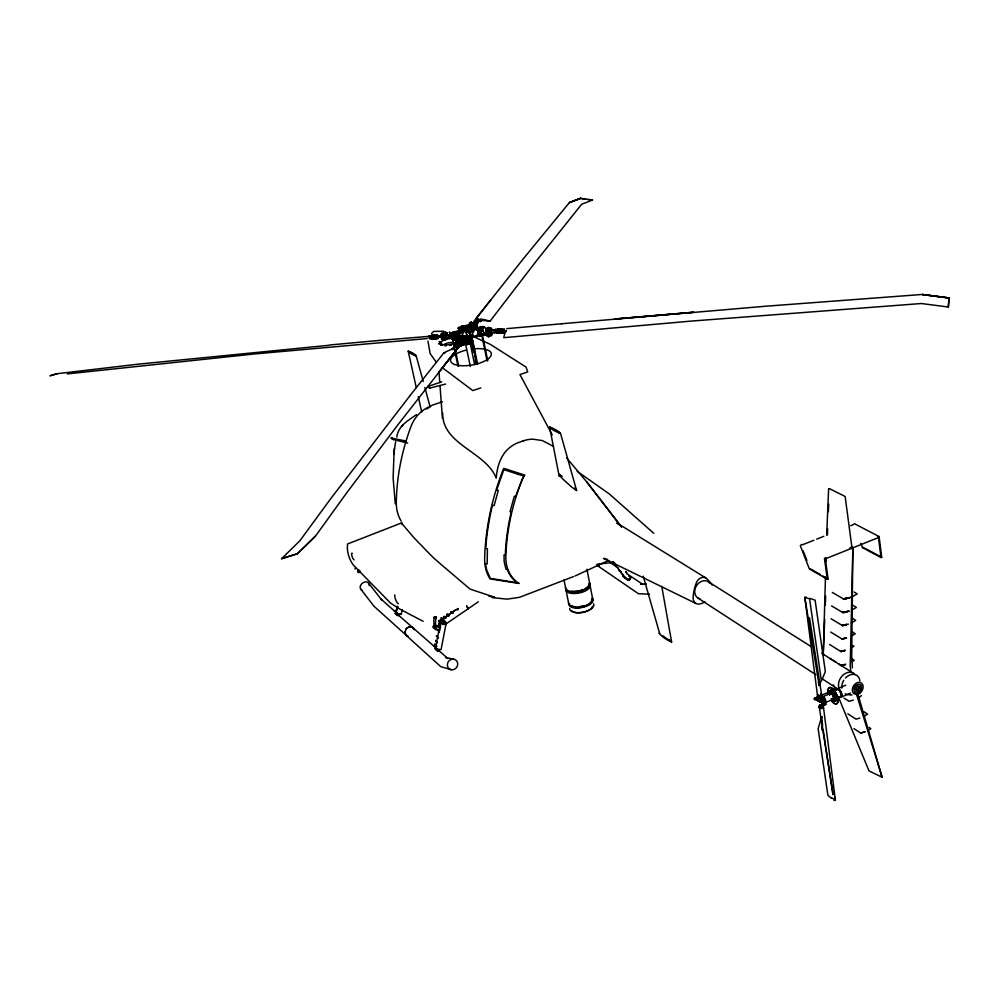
<?xml version="1.0" encoding="UTF-8"?>
<svg xmlns="http://www.w3.org/2000/svg" width="999" height="999" viewBox="0 0 999 999"><rect width="100%" height="100%" fill="white"/><g stroke="black" fill="none" stroke-linecap="round" stroke-linejoin="round"><path stroke-width="1.5" d="M464.847 344.081L462.025 338.236M502.584 332.879L502.647 331.356L503.971 332.267M440.434 336.438C439.235 338.012 440.509 334.39 437.987 335.989M466.446 328.771L465.746 328.983L469.58 327.173A2.997 0.924 -11.5 0 1 471.103 326.086C477.947 326.998 477.385 327.185 475.274 327.784C474.288 328.833 473.951 326.661 475 328.521A1.911 0.712 2.1 0 0 476.024 328.509L476.86 327.035M467.07 339.048A2.148 0.699 84.7 0 0 468.169 338.099C469.505 338.037 467.182 339.735 469.755 338.137M427.959 341.096L430.107 353.521L436.401 362.412M465.522 341.408L465.546 340.184M467.42 339.26L467.132 339.435A4.058 1.261 -11.6 0 0 469.23 339.048L469.842 338.836A4.058 1.261 -11.6 0 0 471.203 338.074C473.851 337.824 469.617 340.072 470.267 337.163C459.827 336.938 463.274 346.079 469.955 337.999M467.794 339.348L467.12 339.423A3.434 1.074 -11.6 0 0 468.993 338.911L469.805 338.636A4.058 1.261 -11.6 0 0 470.804 338.137M467.657 335.826C468.169 338.636 468.219 334.727 467.544 337.55M481.256 329.857L481.268 329.208M452.122 337.712L452.659 340.159L452.797 338.149M470.492 335.152A1.698 0.662 70.6 0 0 469.855 335.04C466.508 339.335 462.749 335.277 458.991 338.736M466.895 336.725L467.807 337.2M469.967 323.626L475.212 324.638L475.674 323.963M467.22 330.057L468.444 329.882L464.772 330.145M470.954 322.54C472.839 322.877 469.942 321.69 471.703 322.914C476.523 322.827 474.263 323.439 474.4 323.114M473.988 323.139L473.738 322.178L473.326 323.676M481.755 330.319L480.869 329.383L480.232 330.157M481.768 329.695L481.905 330.469M475.886 329.62L476.036 323.539L476.024 324.3M476.91 329.995C473.663 329.508 477.497 317.345 476.161 326.96M476.348 328.421C475.249 332.143 477.947 320.117 475.262 323.214M439.485 336.626C441.67 335.052 437.412 339.573 438.249 335.976M439.635 336.601L439.622 336.363M440.472 336.663L439.997 336.301M457.242 342.794L456.143 340.347L457.48 339.96M456.418 340.209L456.143 339.061L456.193 340.297M456.98 341.558L457.043 342.482M476.948 327.272C472.714 329.195 480.806 325 475.924 326.486C469.855 324.625 475.686 324.026 471.103 326.086M483.191 330.931L482.579 330.257L483.166 331.119M482.779 330.145L482.829 331.168M823.513 655.257A33.716 14.748 66.1 0 1 823.388 650.424L825.461 577.21M825.911 561.625L825.998 558.516M442.495 335.164L442.794 334.478A1.349 1.261 68.5 0 1 443.394 334.253M444.742 338.461L446.678 338.823L446.004 333.391L447.265 332.929L443.206 334.278A1.374 1.286 68.5 0 0 442.12 335.264L442.207 335.951L445.104 335.589L445.267 336.775M476.061 325.874L476.723 325.574M476.71 327.048L475.974 326.099M462 331.181L462.062 329.62M470.054 323.713L468.681 325.362L463.286 326.286M471.078 322.665C473.426 322.44 467.245 322.065 469.792 325.662M472.127 322.627C472.265 326.236 467.819 321.915 474.775 324.038L475.024 329.283M473.763 330.794L473.926 326.798M474.325 322.952L474.163 324.176M434.777 626.922C433.479 625.636 433.529 614.847 434.915 617.769M478.196 319.48A88.274 32.667 1.6 0 1 477.272 322.14L476.161 323.639L474.8 323.226M476.136 324.55L476.461 323.389L474.587 323.064M477.759 322.29A88.249 32.717 1.6 0 1 477.222 323.639L476.048 325.125L475.686 324.038M476.923 318.981L478.196 319.48L476.923 318.981A85.365 24.913 4.6 0 0 475.374 319.817L473.838 321.678A89.373 33.854 3.5 0 1 475.349 320.429L476.073 319.655M826.697 535.189L828.621 488.836M435.876 617.37L435.252 626.885M433.653 645.629L437.237 649.138L441.071 649.6L445.929 624.487L442.557 620.117L444.056 622.19M487.112 332.692L489.822 332.18A1.386 1.099 21.5 0 0 488.386 331.556L485.751 332.192L486.988 335.614L487.999 335.527L486.625 335.065M487.325 333.329L488.598 332.917M487.599 334.265L488.886 333.878M487.749 334.74L489.06 334.453L487.674 334.615M827.409 534.902L827.659 528.721M828.371 511.725L828.695 504.008M823.388 650.424L824.699 619.33M825.286 605.344L825.674 596.016M461.126 344.33C460.714 340.622 461.338 347.14 460.726 343.356M487.749 329.395C489.56 330.269 485.389 326.498 490.047 327.759A1.511 1.211 21.5 0 1 491.858 328.883M454.97 335.452L453.933 336.251L455.569 335.302M455.244 336.526C451.498 337.987 457.729 335.452 455.969 338.424A2.135 1.898 39.4 0 0 457.767 336.438A2.135 1.898 39.4 0 0 455.656 334.353A2.135 1.898 39.4 0 0 453.683 336.101M460.901 329.245L460.839 331.156M469.755 325.662L469.992 322.627M454.57 339.872L454.145 337.999L454.757 339.885M445.866 333.566C443.344 338.599 455.606 339.847 449.825 337.262M456.468 336.913L456.256 335.552L454.195 335.826M472.652 325.025L476.098 326.149M431.793 336.126L378.683 340.497M454.445 337.138L455.519 337.138M467.07 335.789L467.145 335.814M466.408 338.374L465.771 335.539L467.532 336.089M467.882 336.513L468.144 337.175A2.023 0.662 84.7 0 0 467.12 335.602A2.023 0.662 84.7 0 0 466.883 338.249A2.148 0.699 84.7 0 1 467.095 335.464A2.148 0.699 84.7 0 1 468.106 337.212A2.023 0.662 84.7 0 0 467.207 335.589A2.023 0.662 84.7 0 0 466.983 338.249M468.818 336.725L468.793 336.7A1.936 1.211 -21 0 0 467.944 336.526L468.306 336.913M468.069 338.961L468.281 339.335M468.344 337.887L468.032 338.611M467.932 336.426L467.844 336.463A1.936 1.211 -21 0 1 468.731 336.551L468.756 336.563M469.53 338.436L469.542 338.948M493.981 330.145L493.019 330.157L498.139 329.308M455.119 335.589L454.046 336.438L454.483 335.939M467.42 337.088L467.994 336.226L467.282 337.312M456.568 336.039L456.506 336.713L456.443 335.776M456.63 336.313L456.106 337.412M449.375 332.517L450.099 332.879M452.285 348.876L453.633 348.676L452.197 349.163A120.092 105.095 32.8 0 0 448.613 350.549L443.906 352.809L444.955 352.984M472.34 338.524C472.365 341.159 470.179 336.601 472.277 339.598M497.989 329.757L498.176 329.957M498.264 328.958L498.114 328.946M498.963 330.157L499.5 329.92M499.188 328.983L500.924 328.871A88.661 49.713 -11.3 0 1 504.295 329.195L504.083 330.244A86.975 43.544 -16.3 0 1 496.89 331.506L492.007 332.742L497.29 332.867A86.938 43.569 -16.3 0 0 500.949 332.267M499.313 329.22L500.936 328.821M499.637 329.22L495.904 329.42M471.54 337.312L472.515 337.163L471.965 338.137M500.249 330.057L500.911 329.907M500.724 329.22L500.949 329.046M501.773 329.745L501.523 329.807M501.91 329.32L502.447 329.233M394.081 451.66L393.119 477.972L395.279 503.808M467.02 328.696L464.56 327.622A2.985 0.912 -11.6 0 0 464.635 326.673L459.528 328.696L464.635 326.673M479.557 320.192L480.007 321.491M480.606 321.353C479.133 320.329 481.318 320.929 480.769 321.029M479.907 320.454L480.744 321.478M480.319 321.091L481.031 320.454L480.869 321.316M493.806 330.169L493.007 329.907M468.606 326.136L472.015 326.099M626.598 578.583L625.849 577.984M473.576 336.001L471.503 331.106M627.072 578.995L627.797 579.395M454.832 339.598L454.058 338.773A3.509 1.161 84.6 0 1 453.259 338.224C454.07 339.972 451.523 335.564 451.61 338.961M454.145 337.999L454.607 339.373M394.293 610.926L395.467 610.401M823.463 707.167L835.389 800.174L833.965 800.449M394.218 450.574L395.679 441.533M381.031 599.125L397.59 613.848L401.298 614.023M474.001 336.738L474.275 336.975M473.938 336.601L474.075 337.25M474.288 336.925L474.313 336.988M482.392 334.64L482.567 335.214M485.289 332.779L485.714 334.49L482.929 334.702M393.756 454.37L394.48 448.314M465.671 328.933L465.659 329.071A1.998 0.649 84.6 0 1 466.483 329.27M475.074 336.201L475.387 336.9M474.7 327.272L474.712 328.371L475.037 327.222M397.752 613.96L396.128 614.198M475.724 319.78L474.9 321.228M475.374 320.667L475.586 319.967L475.474 320.579M475.749 319.917L476.598 319.355L475.574 319.892M477.784 319.705C475.349 322.227 477.534 318.656 477.609 320.055M476.923 320.517L477.497 319.93M477.809 319.53L477.522 320.13L477.709 319.405M483.691 334.378C486.313 336.725 484.378 330.619 483.441 334.353M397.502 606.917L397.727 607.629L397.914 606.868M484.515 333.566L484.815 333.479M437.649 629.907L437.887 630.656L438.099 629.857M452.547 349.35L453.009 348.726M452.984 348.314L452.984 349.163M453.071 348.738L453.284 349.213M453.509 349.188C453.908 347.315 451.873 349.225 453.596 348.139M453.733 349.188L454.033 348.239M452.447 348.589L453.546 349.175L453.958 348.164M452.747 349.6L452.26 349.163M456.668 345.217L457.617 343.281M457.155 344.53L457.28 343.943M460.227 343.094L457.192 343.881L457.03 344.905M820.054 705.494L822.077 705.731L822.152 703.82L822.502 705.119M455.619 345.03L454.895 346.029A87.862 27.31 -26.6 0 0 454.545 347.465L455.881 347.34A89.061 19.655 -25.5 0 0 458.953 344.33C461.813 341.208 460.651 344.767 461.163 342.794M456.106 344.73L456.893 343.544M487.624 328.159L488.499 328.134M488.961 336.626C488.249 326.136 484.353 331.955 489.011 330.519A1.511 1.211 21.4 0 1 490.809 331.631L491.72 334.64A1.511 1.211 21.4 0 1 490.671 336.014L488.349 335.964L489.522 335.414M820.816 694.904A1.823 0.899 -7.3 0 1 820.866 696.241L818.843 696.753A1.324 0.662 -7.3 0 0 819.03 697.664A1.324 0.662 -7.3 0 0 820.891 697.427A1.324 0.662 -7.3 0 0 820.778 696.503L820.641 696.653M819.093 697.377L820.928 697.027L820.604 696.003M820.604 705.331L820.079 705.918A1.311 0.662 -7.3 0 0 822.177 705.769A1.311 0.662 -7.3 0 0 821.777 704.77M820.029 705.569L820.791 704.682A1.311 0.662 -7.3 0 0 819.967 705.581A1.311 0.662 -7.3 0 0 821.79 705.731L822.314 705.219M454.857 346.278L455.394 345.654L455.057 346.241M464.635 344.43L461.788 338.524M818.918 697.502L818.681 696.34A1.324 0.649 -7.3 0 0 819.13 697.14A1.324 0.649 -7.3 0 0 820.878 696.803A1.324 0.649 -7.3 0 0 820.691 695.941C822.627 697.552 818.144 698.438 819.03 696.778M462.599 339.722L461.476 338.549L458.079 339.598M819.005 684.777C820.828 686.101 817.781 684.115 818.456 681.043L804.819 597.39L806.218 597.04M948.351 307.005L949.038 297.952L922.164 294.468L766.233 306.181L561.613 323.751M443.668 622.152L443.306 622.764L444.193 622.702M822.801 698.189L823.276 699.05M822.602 704.245L822.864 702.821M822.976 704.457L822.627 703.808M822.664 703.171C824.737 702.609 822.901 699.163 823.388 701.81M442.869 337.687L443.294 338.424A1.349 1.261 68.4 0 0 443.943 338.536M824.587 702.722L825.773 703.034L825.711 704.77M471.516 337.138L464.473 341.571L464.123 343.206M476.885 323.664L477.734 322.914A84.228 38.112 -0.1 0 0 477.884 322.352M476.685 323.539L476.286 324.375M477.41 322.964L477.847 320.192A84.378 24.076 3.3 0 0 478.209 319.168M457.005 341.783L457.08 340.734M488.936 335.564L488.386 336.675L488.623 335.714L489.435 335.901M486.85 330.482L487.1 330.307M487.712 328.421L488.036 327.61M487.737 330.282L486.8 330.232M409.115 626.86L406.381 628.496L404.87 632.567M463.286 342.382L463.474 343.843L463.773 342.42L462.325 339.298L459.016 340.297M457.155 332.155L458.291 331.456M461.051 336.563L463.424 332.767M442.682 412.937C442.008 444.867 485.701 451.386 496.228 478.121C497.102 466.733 500.649 454.632 510.039 447.327A34.003 31.943 77.7 0 1 521.041 441.708L523.938 440.621A34.003 31.918 77.7 0 1 533.066 439.185L542.295 440.559L553.583 446.441M404.92 631.555L406.094 635.289L440.784 666.67L451.323 669.73A5.544 5.12 -60.3 0 0 457.067 666.645L457.554 665.322A5.357 4.945 -60.3 0 0 455.032 659.602L445.517 657.417L446.765 657.817M460.739 343.644L461.426 342.982M431.193 338.686C432.117 338.836 449.475 335.826 435.651 336.151A85.802 7.13 -6.9 0 1 429.195 336.638L429.607 336.139A88.824 4.945 -12 0 1 433.104 335.439L437.387 334.665M431.643 338.361L432.405 338.823M456.356 340.11C455.319 338.773 453.259 339.398 453.671 336.663A1.698 1.586 68.4 0 0 451.873 335.127L445.504 335.227M458.653 338.474C458.479 338.711 457.604 338.062 457.08 339.785M434.765 338.137L432.48 338.848L437.874 338.511M432.754 338.848L433.091 338.611M434.902 338.386L433.678 338.736L434.602 338.661M429.445 338.574L429.845 338.087L429.445 338.574A82.105 9.416 -1.8 0 0 432.617 338.686L433.678 338.736M435.314 338.536L436.113 338.586M435.502 338.399L435.477 338.574M396.253 612.887L397.115 606.293M396.029 613.024L397.252 606.43M396.89 612.674L396.965 613.861M401.273 614.31L402.122 609.79M949.025 297.977L922.189 294.493L949.038 297.952L948.338 307.018L921.34 303.521L691.258 321.091L503.758 337.674L504.745 333.753A116.995 35.002 85.7 0 1 505.581 331.281L505.931 330.369L506.018 331.668M395.929 613.498L397.227 613.848M397.814 615.222L399.413 615.546M454.62 338.948L454.832 339.573M454.058 338.511L454.857 339.073M435.477 648.151L440.472 622.539L438.461 620.916L439.635 620.354M440.434 627.047L439.76 630.519L435.477 629.532A1.436 1.224 -48.9 0 1 435.989 626.86L440.434 627.047L438.748 625.611L434.315 625.411A1.436 1.224 -48.9 0 0 433.803 628.071M436.501 649.075L436.65 648.276M443.581 621.927L444.268 623.176L442.619 622.802M438.411 649.587L438.074 650.411L439.085 650.849L437.437 650.486M475.949 327.372L477.947 329.071M476.773 327.947L476.298 328.059M477.847 329.22L477.072 328.596L477.01 329.533M454.932 333.504C455.419 331.955 460.189 338.361 456.181 337.987M462.275 331.743L462.087 331.905A2.997 0.924 -11.7 0 1 460.551 333.004L455.556 333.791L460.352 332.08A2.997 0.924 -11.7 0 0 461.9 330.994L462.762 330.569M471.565 338.386L471.715 337.525M472.252 338.561C471.778 337.063 473.738 338.299 472.09 335.564A1.698 0.662 70.6 0 0 470.929 334.665L469.98 335.876L471.94 338.649L471.141 337.662M459.515 338.261L459.99 338.399M478.671 329.533L479.333 330.419M475.149 325.824L476.098 325.237L472.927 325.574M816.895 699.088L817.02 699.862M817.02 699.587L818.119 698.363M823.9 701.972L823.538 701.81A1.311 0.999 -56.4 0 0 822.314 702.722L822.402 703.658M822.689 703.633L822.614 702.996M471.191 338.474L470.966 338.087M476.211 336.451C476.573 336.9 474.388 336.151 475.449 337.138L476.398 336.438M487.325 330.831L487.362 329.97M625.861 578.221L623.376 576.698M479.57 321.004C478.608 321.441 479.195 319.068 480.769 319.068A115.135 100.887 35 0 1 484.677 319.742L490.059 321.166L479.77 320.192M471.191 337.437L472.515 337.575L471.94 339.223M468.593 325.911L467.944 326.76L466.009 326.511A2.585 0.974 2.4 0 0 463.099 326.823M454.32 339.41L454.145 338.162M821.752 716.658L818.131 728.683L827.896 795.291L831.343 798.176M480.656 329.295L480.794 330.756M485.526 335.09L485.714 334.49M467.382 339.26L467.407 339.248A2.023 0.662 84.7 0 0 468.219 338.062L468.369 338.174M494.18 331.418L494.592 332.779M461.313 340.01L461.688 341.82L462.087 340.921M396.803 437.062C398.089 426.036 408.291 420.329 416.521 414.647M459.29 338.499L459.94 338.174M456.418 340.01L456.531 339.91A7.942 2.972 -10.3 0 1 449.4 344.58A7.942 2.972 -10.3 0 1 440.946 342.869A7.942 2.972 -10.3 0 1 449.538 338.561M476.286 326.111L476.511 325.349M476.123 325.512L476.286 325.512M452.285 349.313L453.146 348.576M438.037 336.089L438.199 337.6L438.186 335.914M457.005 332.729L456.468 332.742M456.93 334.453L457.142 334.028M455.069 333.691L455.556 333.142L453.671 336.376M453.359 336.476A3.509 1.161 84.6 0 1 453.384 332.505A3.509 1.161 84.6 0 1 454.745 332.305L455.182 331.93M461.063 341.059L461.388 339.897M479.458 330.182L478.721 330.07A1.936 0.787 11.1 0 0 478.346 330.169L478.196 330.057M461.213 338.486C459.278 340.159 462.1 347.015 463.986 344.443M460.851 345.554L460.239 346.203L462.724 345.042M472.927 327.934A3.284 2.935 39.1 0 1 473.439 330.432L473.451 331.618L473.326 330.994M468.081 338.898L468.156 338.898A2.023 0.662 84.7 0 0 468.131 338.062M504.083 330.244L504.295 329.195M496.69 333.117L501.086 332.829A83.142 39.223 -22 0 0 504.57 331.88L504.77 330.831M459.253 346.778L458.441 347.902A85.14 11.913 -23.1 0 1 457.292 348.713L457.405 348.601M454.545 347.465L455.744 347.04A85.165 25.637 -28 0 0 457.18 345.242L457.392 344.667M488.648 329.57L488.399 330.232L488.111 329.27L489.535 329.133A1.511 1.211 21.5 0 1 491.333 330.257L491.933 332.255M616.383 566.82L610.177 562.462M480.382 320.804L479.945 321.341L480.806 320.379M485.751 332.192L486.451 328.883L487.712 328.996M486.6 328.696L485.514 331.705L486.738 335.801M487.462 328.783L486.625 331.031M488.199 328.509L488.611 327.447L488.161 328.384M488.361 328.609L487.275 330.07M459.14 332.954L458.004 335.352L459.14 337.849M467.27 330.694L468.094 330.919M482.704 329.595L483.091 328.584A2.597 1.336 -16.9 0 0 481.843 327.335L480.069 327.497A1.686 1.349 21.8 0 0 478.908 329.033L478.846 329.083M481.868 329.133L480.781 332.143L482.005 336.238M483.791 332.917L485.252 332.979L483.916 333.504A1.936 0.987 -16.6 0 1 483.766 332.992L483.329 333.316M483.816 333.179L483.853 333.104A1.936 0.987 -16.6 0 0 483.966 333.691L484.003 333.566M484.79 334.677L484.278 334.69A1.936 0.987 -16.6 0 0 484.428 335.202L485.452 335.065L484.565 335.439A1.936 0.987 -16.6 0 1 484.328 334.877L484.677 334.303M483.329 333.179L483.628 334.515L484.465 334.39M821.852 680.182L825.324 671.565L815.122 600.187L810.064 598.413M459.627 343.381L460.864 344.218L457.817 348.289M490.434 333.941L489.872 334.99A1.361 1.086 21.4 0 1 489.285 335.189M477.622 364.323L472.577 339.922M472.402 339.473L472.252 339.56M458.978 328.883L458.241 328.596L458.903 327.197M452.984 340.097L453.121 339.722M454.183 348.176L452.834 340.397M482.679 330.831L483.104 330.919M454.932 337.138L454.645 338.074M454.021 338.673L454.632 339.697M454.383 338.911L454.108 338.873M502.147 332.704L502.06 332.055M503.196 332.105L502.022 332.655L502.647 331.83M503.596 332.892L503.396 332.055M463.086 345.042L463.986 344.468M463.037 345.005L464.76 344.243M477.734 322.914L477.222 323.664M518.306 474.35L523.626 475.886L515.509 496.653L514.31 496.241L510.064 511.613L511.263 512.037L511.076 512.787A203.734 166.758 -58.8 0 0 505.519 550.162L505.269 555.332L504.033 554.895L504.158 561.625L505.981 569.23L507.417 569.592L507.929 571.066A37.937 32.168 -54.8 0 0 516.483 582.205L517.432 582.817L490.284 578.346L486.55 569.567L485.477 563.886L487.2 563.873L487.387 548.863L485.739 548.251L486.076 543.731A232.992 190.434 -59 0 1 491.833 507.829L492.519 505.082L494.105 505.669L498.301 490.447L496.715 489.86L503.871 469.63L518.581 474.438M460.764 345.766L460.077 345.716M825.761 704.245L825.037 702.722L836.3 697.876L837.037 699.4L836.3 697.876M360.502 585.714L361.076 584.615A5.032 3.871 -40.6 0 1 366.371 581.893L367.407 582.167A4.858 3.734 -40.6 0 1 368.856 583.478M458.042 339.548L456.518 339.872M456.593 342.632L456.268 341.046L457.142 339.935M480.869 328.746L479.97 328.047L480.569 328.808M487.712 333.716L490.459 334.29A1.374 1.099 21.4 0 1 489.473 335.14L487.749 335.327M483.941 327.197L487.4 329.27L483.541 326.511L480.344 326.81A1.686 1.336 21.8 0 0 479.133 328.159M460.214 344.717L460.639 346.004L459.178 346.428M440.634 341.583L439.31 341.758L440.397 341.795M442.357 339.598L445.616 339.448L444.83 339.523L444.08 333.042L444.792 332.879L442.157 333.204A1.511 1.411 68.6 0 0 440.946 334.827L441.396 338.424A1.511 1.411 68.3 0 0 442.994 339.785C444.942 339.036 440.871 339.697 443.057 339.822M439.335 341.745L440.084 341.895M475.686 328.334L476.423 328.159M455.369 346.241A91.983 21.016 -24.5 0 1 455.806 345.429L457.117 343.881M452.609 348.688L453.509 348.314M484.515 334.053L482.792 334.553M484.14 333.928L485.314 333.828L484.328 333.579M450.549 333.142L451.161 338.311M628.209 579.957L628.758 580.431L630.282 579.02L629.682 578.621M476.785 327.36L475.899 327.235L476.71 326.923M489.935 332.492L489.21 332.867M57.093 373.763L49.975 375.774L56.806 373.751L137.85 364.21L328.671 345.329M441.046 620.167L440.384 619.992L441.083 619.88M454.895 346.029L456.206 344.28M818.031 698.026L816.745 698.713L816.732 699.874M818.256 700.224L818.656 699.775A1.311 0.999 -56.4 0 1 817.132 700.436A1.311 0.999 -56.4 0 1 817.107 698.701L818.268 698.888M822.689 702.322L822.327 703.408M822.751 702.971L823.975 702.796M824.225 703.958L825.449 703.771M478.059 330.145L476.473 330.182M469.405 338.511L470.641 338.299M454.732 335.477L454.732 337.088M406.044 628.945L406.818 628.134M489.985 321.266L536.351 260.964L581.618 204.296L592.544 200.012L588.186 199.575M461.713 345.392L460.989 346.029L460.239 345.142M472.677 330.544L473.501 330.482M463.199 343.768L463.648 343.181M472.877 331.468L473.476 331.406M472.839 331.893L473.439 331.968M464.448 344.593L463.012 344.742L463.823 344.48M467.12 331.456A3.009 0.924 -11.6 0 0 467.045 332.417L469.967 332.979M475.624 324.9L475.187 325.462L476.036 325.312M469.393 333.129L470.029 332.655M469.78 332.617L469.642 332.992M459.715 345.979L459.041 346.778M463.399 341.808L462.574 342.307M473.176 330.619L472.827 330.706M409.665 396.116L330.994 498.301L299.925 540.721L281.556 558.716L297.252 553.896L315.559 536.013L346.116 493.643L397.602 425.162L457.217 348.888L440.247 370.492M469.38 331.955L469.655 331.456M474.775 324.038L474.912 325.399L475.212 324.638L474.263 324.375M462.624 340.147L461.8 340.659M469.143 331.918L469.742 331.855M469.08 331.618L469.78 331.431M462.912 340.771L462.112 341.258M460.064 337.787A3.322 2.96 39 0 0 460.052 339.061L461.176 338.449M465.209 338.349A2.56 2.285 39 0 0 460.564 338.274L460.127 338.786L461.488 338.361M460.789 338.399L460.814 338.761M461.476 338.549L461.388 339.935M458.079 339.747L461.988 338.511L463.711 339.423L469.98 335.876M473.064 330.045L467.982 332.105L466.858 331.493A3.009 0.924 -11.6 0 1 466.933 330.544L465.921 330.032L462.275 331.73M471.029 323.339L470.591 323.963L471.078 323.501M461.725 338.049L460.127 338.811L460.851 338.561M475.811 318.906L523.126 259.028L569.393 202.585L580.519 198.339L592.494 199.987M440.059 370.704L457.117 349.051M409.69 396.004L443.906 352.809M475.899 318.743L490.959 299.675M501.111 332.817L499.637 332.754M501.386 332.754L501.598 332.405M502.784 331.893L502.01 332.217M463.149 329.745L463.349 329.595A4.508 1.386 -11.6 0 0 461.6 331.206L463.499 330.319M461.875 325.974L462.137 326.236M461.938 326.486L461.925 325.811M461.688 326.448L462.325 325.974M461.413 327.31L462.35 326.124L468.693 325.037M459.153 328.409L459.053 328.534M462.425 329.42L462.175 329.458A2.985 0.912 -11.6 0 1 459.677 329.433L458.916 328.371M475.936 327.435L474.113 328.122A2.997 0.924 -11.5 0 1 471.178 328.646L467.982 329.907L467.744 328.896L463.548 329.27M477.222 330.095L479.195 330.182M461.838 341.571L461.126 341.97M499.837 329.121L498.738 329.208M281.556 558.716L297.29 553.658M459.64 345.791L459.677 345.754A89.036 19.718 -25.5 0 1 457.105 348.314L458.841 347.19M397.078 615.034L398.951 614.56L398.489 615.159L433.978 646.191M454.37 336.238L453.758 336.576M315.397 536.188L297.053 554.008M401.473 426.373L402.147 425.686M402.46 425.349L403.271 424.525M459.103 337.962L459.765 338.299M488.361 328.271L488.374 328.047M435.289 648.826L437.025 649.013M436.288 649.775L438.049 649.924M396.765 614.535L398.164 614.685M463.573 329.433L464.547 328.858L463.274 329.158M431.593 333.416L433.753 331.406L443.906 331.231M488.274 328.196L487.687 328.284M472.452 340.072L476.898 364.448M628.396 579.807L629.47 578.808M613.736 562.437L625.686 578.733L627.697 580.094L630.044 579.283L630.819 577.909L628.671 575.986M825.249 704.732L824.138 704.745M815.659 697.739C816.92 697.29 817.444 695.903 818.144 698.738M818.618 700.112L817.756 700.436M501.998 332.605L502.31 331.843M819.18 685.464L819.792 685.064M434.028 626.323L434.041 627.147M438.936 343.606L440.147 343.606L438.848 343.881M474.513 324.75L474.3 325.287M456.318 340.172L457.667 339.523M454.72 331.98L455.357 332.23M488.961 336.588L489.16 335.539M442.033 620.866L442.569 620.154M458.341 347.702L458.928 347.177M462.425 329.42L463.936 330.169L462.749 328.758M485.039 334.503L484.29 334.203M481.343 330.169L481.406 330.819M483.404 333.142L485.127 332.679M440.996 619.979L441.533 619.268L442.357 620.629M819.942 684.927L819.155 685.489L821.353 680.544L809.552 598.738L805.231 597.639M442.545 618.93L455.307 610.114M458.017 608.491L442.495 618.818M444.48 622.177L446.416 623.663L478.334 601.785M477.847 320.192L475.686 321.341M498.888 332.679L498.576 332.742M498.489 333.004L499.1 332.879L497.19 332.879M502.709 331.581L503.646 331.556M502.31 332.292L502.447 331.893M463.111 343.843L462.387 343.693M828.92 693.93L828.283 692.369L821.265 695.366M457.742 347.552L458.529 347.04M822.627 703.308L823.85 705.531L822.851 704.869M459.777 338.386C457.23 334.49 462.749 330.207 466.645 330.169M457.192 345.217L458.991 344.28M473.039 330.307L467.982 332.105M461.775 326.136L464.672 326.848M867.644 730.619L870.853 728.646L869.167 727.447M863.923 716.383L867.569 714.16L864.023 711.688M858.616 697.789L861.45 695.579M450.561 335.689L450.711 336.85L450.711 335.701M852.06 661.575L854.22 660.314L851.697 658.616M452.797 339.91L452.435 338.199M452.709 340.159L452.497 338.299M458.341 332.804L455.544 331.668L454.145 333.291L455.119 332.842M461.488 330.507L462.574 330.344M445.741 337.15C450.112 339.71 449.113 333.366 445.542 335.564M434.103 616.883L435.814 617.707M436.026 617.17L435.751 617.757M851.76 647.539L853.933 646.278L852.709 645.454M817.232 700.311L817.844 699.812M822.776 702.022L823.95 702.022M823.251 702.384L823.988 702.172M851.972 635.664L855.244 633.791L852.696 632.117M851.323 622.889L855.718 620.391L852.696 618.456M851.947 609.964L856.368 607.479L852.859 605.282M446.516 339.285L445.117 339.573M472.789 337.3L471.578 337.912M857.879 690.796L858.541 690.434M859.964 691.358L857.966 690.746A2.66 2.023 -57.3 0 1 855.506 689.285A2.66 2.023 -57.3 0 1 857.479 686.076A2.66 2.023 -57.3 0 1 859.939 687.537M446.166 332.43L445.092 332.605M446.403 337.887L443.743 338.549A1.374 1.286 68.4 0 1 442.432 337.787L442.345 337.1L445.092 336.825L443.993 337M502.559 331.606L503.646 332.667M503.321 333.067L503.971 332.13M481.043 328.134L480.094 327.547L481.131 327.572M575.062 575.986L608.691 560.439M456.605 333.142L457.155 332.679M474.363 324.825L474.65 325.262M460.152 345.679L460.826 345.492M462.887 329.882L460.489 330.432A2.997 0.924 -11.7 0 0 457.554 330.944L455.544 331.668M460.901 342.994L460.939 343.057M822.614 726.261L821.765 716.758M435.676 649.375L437.225 649.462M440.771 621.753L442.395 621.828M395.254 613.336L397.889 615.784M451.098 611.438L450.699 611.962M841.121 697.152L850.511 693.106M837.612 688.673L845.666 685.214M822.851 696.715L830.581 693.406M472.028 339.96L472.215 339.91M432.055 405.257L442.445 401.723M472.39 323.501L474.5 323.851M496.878 331.493L500.374 330.357A83.254 43.894 -10.4 0 0 504.008 329.97M457.554 332.13L458.479 331.755M801.76 544.368L800.311 545.629L809.377 568.968L827.359 579.258L828.084 578.958L825.286 558.866L878.471 537.574L881.006 557.542L881.717 557.255L879.083 536.513L854.232 523.613M459.34 337.749L460.239 338.199A2.572 2.285 38.9 0 1 464.011 338.236M860.801 543.331L862.487 547.652L863.198 547.377M705.144 602.022L700.611 603.833A7.955 6.406 -57 0 1 693.081 597.577A43.869 35.115 -57.7 0 1 696.59 582.255A6.518 5.257 -57.4 0 1 701.098 577.859L701.573 577.659A6.518 5.257 -57.5 0 1 706.418 578.384A44.331 35.852 -56.1 0 1 712.137 585.139M825.898 557.792L824.45 558.379L827.359 579.258M877.659 537.087L879.083 536.513M461.501 330.507L462.425 330.332M489.76 331.918L488.948 331.718A1.361 1.086 21.5 0 0 488.199 331.606M802.447 544.78L813.86 540.259M816.707 539.135L823.838 536.313M850.673 525.699L853.496 524.587M462.062 326.96L461.226 326.673L462.175 325.824M466.845 329.121L469.093 328.296M573.613 576.548L519.567 597.29L507.192 599.138L492.32 597.652M580.419 198.376L569.393 202.585L580.519 198.339L585.476 199.238M401.885 522.814L347.602 543.956C346.566 551.373 348.963 559.128 353.371 565.097L390.584 603.121L399.113 608.728L423.151 621.303M445.679 338.911L447.939 338.336M476.198 327.31L476.898 327.21M446.541 338.748L448.052 338.174M444.318 339.922L445.379 339.473M445.829 339.173L446.953 339.073M445.791 337.487L446.478 338.736M469.767 328.196L470.991 327.734A2.997 0.924 -11.5 0 0 473.926 327.21M522.489 441.158L523.938 440.621M450.574 333.129L452.085 332.567M444.13 334.078L446.066 333.641M445.879 333.554L447.402 332.992M444.168 339.635L443.406 333.017L445.816 332.48L443.743 332.63A1.511 1.399 68.6 0 0 442.52 334.24M469.755 328.196L467.744 328.896L469.518 329.608A3.009 0.924 -11.6 0 1 472.04 329.633L473.026 330.032M454.845 335.439L455.756 335.252M465.984 343.044A3.434 1.074 -11.6 0 0 465.596 344.205L465.971 344.28A3.434 1.074 -11.6 0 0 470.042 343.943L470.554 343.756A3.434 1.074 -11.6 0 0 471.765 342.182L471.403 342.095A3.322 1.049 -11.6 0 0 471.041 342.02A3.434 1.074 -11.6 0 1 471.491 342.07A3.322 1.049 -11.6 0 1 470.442 343.494L469.942 343.681A3.322 1.049 -11.6 0 1 465.909 344.031L465.646 343.918A3.322 1.049 -11.6 0 1 466.009 342.794M465.234 341.82L465.322 341.783A3.434 1.074 -11.6 0 0 469.53 341.508L470.042 341.321A3.434 1.074 -11.6 0 0 471.528 340.247M466.858 331.493L472.04 329.633M466.895 331.668L472.065 329.807M458.966 327.497L458.129 327.909L463.561 326.248M458.404 328.097L463.598 326.411M463.086 330.607L466.333 328.334L466.521 329.245A2.123 0.699 84.6 0 0 465.484 329.32M455.519 349.538L456.718 349.113M820.416 696.765L819.28 696.915M449.762 332.093L449.363 332.18M441.708 381.83L427.722 386.551L430.132 388.024L445.616 384.066M480.831 387.924L472.814 390.584L442.994 368.181M496.865 332.642L498.226 332.192M444.13 334.19L445.966 334.44M469.53 328.109C471.353 326.985 467.257 328.346 469.767 328.084A2.997 0.924 -11.5 0 1 469.88 327.822M482.854 334.727L483.616 334.59M502.609 332.03L503.721 332.018M502.01 332.317L502.959 332.143M475.786 326.036L475.012 325.949M853.933 728.608L860.751 733.091L864.872 731.805M860.751 733.091L865.122 731.73M859.827 718.019L856.068 719.18L847.839 713.823M853.308 700.062L849.175 701.323L844.005 698.114M446.628 339.185L446.278 339.473M845.629 664.472L841.47 665.721L829.944 658.453M845.304 650.424L841.121 651.673L829.545 644.492M846.565 637.936L842.357 639.185L830.718 632.067M436.238 335.602L430.819 335.789L431.855 335.514M433.154 335.427L430.906 335.676L431.531 335.751M437.112 334.765L432.018 335.589L432.929 335.189M435.189 335.115L431.643 335.464M434.14 334.965L433.791 335.14M434.927 334.902L433.878 335.027L435.214 334.94M848.401 624.113L842.769 625.774L831.056 618.743M849.013 611.188L843.343 612.849L831.568 605.906M416.258 387.525L408.204 351.186L409.478 351.611A65.035 20.517 -12.7 0 1 415.709 355.282L416.321 355.931L415.047 355.507M854.157 592.032L857.217 593.93L851.66 597.027A21.404 9.765 67.2 0 1 851.235 597.227L844.118 599.3L832.279 592.432M818.156 700.449L816.77 699.962M856.043 694.068L856.193 693.356L882.092 777.234L869.005 770.891L838.698 697.714M434.066 625.998L433.803 627.135M444.642 335.065L443.756 335.164M409.315 626.81L410.352 626.685M845.466 664.385L841.083 665.509L845.216 664.46M457.417 338.923L456.343 338.486L454.408 339.922M846.403 637.849L841.97 638.973L846.153 637.924M845.142 650.337L840.733 651.46L844.892 650.411M846.84 624.45L842.369 625.574L846.578 624.525M435.739 336.151L431.655 335.564M848.925 611.151L842.544 612.437L848.139 611.301M851.235 597.227L843.73 599.1L849.387 597.727M408.591 626.997L412.612 627.297M431.73 335.527L431.193 335.726M478.084 329.146L479.283 328.871M476.036 336.126L475.112 336.076L476.061 337M444.68 335.052L443.593 335.127M432.979 335.277L432.33 335.514M434.702 335.052L435.527 334.802M844.754 624.787L841.97 625.349L846.415 624.437M445.929 624.487L442.844 624.35L440.347 622.527M847.814 597.976L843.318 598.888L848.938 597.764M489.585 333.816L490.197 333.204M446.441 339.435L446.103 339.073M416.221 355.956L408.204 351.186L408.778 351.835A63.436 19.705 -11.6 0 0 415.072 355.494M445.454 332.317L445.766 332.442M443.918 332.879L443.993 333.978M498.988 332.817L499.862 332.892M431.331 338.549L431.855 338.524M445.704 332.455L445.329 332.58M431.243 335.739L429.832 336.001A118.294 40.659 85.7 0 0 428.446 336.376L428.246 337.075M503.384 332.667L502.31 332.505M474.575 328.484L475 328.321A1.911 0.712 2.1 0 0 476.024 328.309M452.822 340.634L454.582 346.541M67.295 373.901L254.633 353.946L427.185 338.536M444.443 337.662L445.342 337.512L443.918 337.65M597.39 564.073L614.273 562.387M469.405 328.733L470.279 328.484L469.405 328.733A4.508 1.386 -11.6 0 1 469.755 330.232M462.687 341.933L462.175 342.857L462.937 343.856M329.583 344.992L378.871 340.472M444.355 332.792L442.957 332.917A1.511 1.411 68.6 0 0 441.733 334.141M444.992 333.479L446.004 333.391M485.614 331.094L486.625 330.994L488.249 336.601M453.983 338.299L454.07 336.513A1.698 1.586 68.4 0 0 452.272 334.977L449.413 335.102L450.299 333.753M506.693 328.646L561.525 323.801M435.951 337.762L435.851 337.774A85.789 7.193 -6.9 0 1 431.468 338.099M432.067 338.399L431.618 338.811M432.642 338.686L432.854 338.524M820.928 705.806L821.815 705.644A1.311 0.662 -7.3 0 0 822.264 704.732M436.6 650.312L438.573 650.386M437.599 338.611L433.941 338.673M441.77 622.652L443.743 622.739M502.959 332.455L503.583 332.567L502.285 333.092M646.365 583.965L640.596 584.053L642.931 584.49L626.548 573.476M436.363 627.859C434.565 628.983 438.499 628.246 435.552 628.683M487.375 332.779L488.424 332.342L487.037 332.517M649.475 594.155L638.498 593.756L596.478 564.959M823.288 701.81L823.601 701.822A1.311 0.999 -56.4 0 1 824.412 702.834M817.632 698.076L818.593 698.438M817.644 698.413L818.368 698.363M484.403 334.053L482.767 334.116M599.125 566.333L598.226 566.183M599.325 566.346L598.039 566.108M850.024 694.892L852.047 694.967M445.467 338.299L445.192 339.36L443.781 339.485A1.511 1.411 68.3 0 1 442.732 339.136M436.138 647.827L435.214 647.827M434.802 648.488L437.525 651.136M469.855 328.796L473.751 329.92M439.96 620.879L442.707 623.451M397.115 613.099L395.154 613.349M500.349 330.357L495.729 329.895M487.212 333.092L487.5 334.053M471.753 329.72L474.125 330.319M431.343 338.811L432.48 338.848M607.404 559.353L603.546 558.354L695.916 603.458M502.997 332.055L503.758 331.905M435.164 617.544L434.378 617.594M434.74 617.906L436.451 617.719L436.126 616.858M484.278 334.615L483.329 333.791M661.775 586.376L671.628 642.057L669.767 641.208A76.673 34.89 -8.9 0 1 660.102 634.365L659.053 633.216L659.652 633.478L643.244 576.186M475.337 326.099L476.286 326.248M470.417 322.227L471.653 322.465M469.33 332.829L470.504 332.43L467.957 331.943M476.985 330.169L476.935 330.169A2.01 1.786 38.7 0 1 478.459 330.12A2.01 1.786 38.7 0 0 476.598 330.257M488.923 596.241L494.58 597.227L470.079 589.123L440.809 564.21A231.044 21.366 48 0 0 434.003 558.291L432.992 557.342A242.257 28.596 56.4 0 0 428.459 552.734L413.886 537.662L401.423 522.989L402.36 524.537M479.745 321.453L480.681 321.503M849.949 547.976L852.846 548.638L851.71 656.181L852.397 667.919M407.692 443.069L393.294 439.473A16.646 7.018 -78.5 0 0 391.183 437.987L405.557 440.971A16.246 6.943 -78.5 0 1 406.131 441.158M463.299 327.048L464.835 327.585A2.985 0.912 -11.6 0 1 464.76 328.534L465.884 329.071M436.501 627.896L435.477 628.009L435.801 628.895M406.668 635.676L408.204 636.276M462.737 328.746L461.988 328.546A2.985 0.912 -11.6 0 1 459.49 328.521M465.909 330.032C464.036 330.07 466.296 330.681 467.02 331.156M455.507 335.389L456.343 335.964M451.323 669.73L450.062 669.33A5.357 4.945 -60.3 0 1 447.527 663.611L448.014 662.287A5.544 5.12 -60.3 0 1 453.771 659.203M558.878 432.842L560.539 433.429L576.61 490.509L575.399 489.685A73.114 38.462 -6.2 0 1 571.803 487.1L571.216 486.625A88.149 45.929 -5.4 0 1 569.53 485.152L563.673 479.795M819.617 705.194L822.701 706.281M475.811 337.712L490.172 344.268L526.086 367.095L527.697 371.878L519.955 374.588L552.21 434.827M471.141 326.261L473.963 327.385M458.441 328.259L459.528 328.696M457.554 330.944L460.389 332.255M455.581 331.843L458.379 332.979M471.141 341.658L471.391 341.758A3.134 0.987 -11.6 0 1 470.279 343.194L469.817 343.369A3.134 0.987 -11.6 0 1 466.021 343.706L465.759 343.606A3.134 0.987 -11.6 0 1 466.108 342.545M471.628 341.958L471.353 341.845A3.322 1.049 -11.6 0 0 470.991 341.77M830.032 693.83A3.172 1.349 65.9 0 1 831.967 694.03A3.172 1.349 65.9 0 1 833.528 697.789A3.172 1.349 65.9 0 1 832.117 698.888L832.117 698.85A3.059 1.311 65.9 0 0 833.428 697.339A3.059 1.311 65.9 0 0 831.368 693.606L830.943 693.418A3.059 1.311 65.9 0 0 830.094 693.955M829.332 488.561L845.142 496.491L852.022 548.164M454.033 349.076L454.32 348.139M864.51 548.076L881.717 557.255M862.487 547.652L881.006 557.542M810.089 568.681L820.379 574.55M822.951 576.023L828.084 578.958M705.681 577.872L616.795 522.889L619.005 524.675M559.902 474.825L558.778 474.138L559.702 475.487A73.564 38.499 -6.3 0 0 563.161 479.308L563.299 479.445M708.141 581.618L811.038 646.528M821.59 653.184L836.101 662.337M838.735 663.998L853.246 673.151M831.942 797.914L834.078 799.25M698.076 598.114L815.771 674.637M822.314 678.883L837.999 689.085M406.493 635.551L373.888 606.131L360.564 588.873M412.787 627.422L413.474 628.046M407.055 635.938L405.794 634.927M412.212 627.035L414.323 629.682M577.185 471.341L609.128 493.818L653.771 533.304M662.824 635.876L671.628 642.057L670.579 640.883M465.684 332.542L468.156 337.362M823.763 701.885L824.387 702.384M818.094 698.139L818.643 698.488A1.311 0.999 -56.4 0 0 817.032 698.376A1.311 0.999 -56.4 0 0 816.845 700.237A1.311 0.999 -56.4 0 0 818.531 699.675M821.178 716.97L821.915 717.557M815.172 698.176L815.671 698.963M814.123 699.025C814.984 700.649 815.159 698.838 814.272 698.938M815.246 699.799C817.369 700.711 814.272 695.716 814.647 698.701M441.546 619.305L442.882 621.078M438.573 623.026L440.821 624.962M438.598 650.312L447.839 658.528M559.677 432.567L559.989 433.241M550.449 427.959L549.612 427.11L559.228 476.461M495.054 329.37L495.342 330.182M835.389 800.174L834.64 797.04M566.633 457.904L586.713 481.868L621.428 526.873L586.713 481.868M617.969 567.694L617.807 567.769M621.503 573.638L621.341 573.701M457.467 334.203L456.718 333.966M455.494 333.404L454.87 333.204M823.026 698.85L823.526 699.263L823.601 697.439L824.275 698.85L822.789 697.739L823.101 699.15M823.538 700.711C825.786 703.858 823.401 698.001 823.988 701.648M822.764 704.108A1.311 0.999 -56.4 0 1 822.115 702.846A1.311 0.999 -56.4 0 1 823.388 701.673L823.513 701.748M822.751 704.632L822.264 703.571M823.226 705.007L822.789 704.37M368.256 582.704L381.643 599.899M456.805 341.496L456.968 341.658M851.373 546.503L852.846 548.638L850.224 665.659A72.19 32.567 65.3 0 0 850.886 672.015M469.443 332.505L470.804 335.002M455.394 345.941L455.232 346.453M576.585 490.434L575.187 488.499A84.578 43.294 -3.7 0 0 574.787 488.012M816.87 700.074L816.57 699.263M451.66 338.686L451.873 338.137M457.679 331.618L457.854 332.342M823.039 704.595L823.626 705.119L823.463 704.32M450.599 337.163L450.811 337.849M455.207 338.723L455.482 339.498M817.731 697.864L817.157 697.177L816.97 697.851M463.886 337.013L465.684 340.871M462.5 340.721L462.987 341.758M459.415 340.484L458.928 339.448L458.716 341.883M833.353 684.802L835.738 690.534M822.277 704.907L821.628 706.293L819.992 705.356M803.159 550.836L806.892 560.439M446.416 623.663C446.328 621.89 440.035 615.496 440.921 618.319M495.616 330.157L495.254 329.345L495.566 330.282M504.57 331.88L504.483 331.606A86.938 43.569 -16.3 0 1 503.321 331.83M488.948 336.538L487.325 331.081M857.641 693.256L882.092 777.234M560.277 433.141L549.612 427.11L551.236 427.684A75.424 27.572 -11.7 0 1 559.64 432.567M416.146 355.719L423.239 381.493M424.875 387.512L430.157 407.055M418.281 396.615L421.628 411.763M455.219 349.575L458.741 366.233M454.82 351.211L458.029 366.358M474.625 364.635L469.243 338.823A4.058 1.261 -11.6 0 1 467.157 339.335M465.322 341.783L465.721 342.282A3.134 0.987 -11.6 0 0 469.518 341.945L469.992 341.783A3.134 0.987 -11.6 0 0 471.103 340.347L473.788 352.497M470.392 366.508L465.084 341.758A3.434 1.074 -11.6 0 1 464.835 341.246M472.052 342.495L474.2 352.884M474.825 355.844L476.361 363.261M475.324 359.902L475.936 362.874M482.792 336.551L487.762 360.726M481.768 335.164L487.05 360.851M563.998 579.932L565.771 588.873M566.146 590.746L568.818 604.245M586.95 569.28L589.835 584.215M590.197 586.088L592.794 599.6M833.753 791.583L834.19 794.267M819.342 707.692L833.041 794.729L825.886 747.864M809.565 617.857L821.565 694.58M823.089 729.345L825.649 746.315M821.615 727.035L822.065 730.119M852.634 547.102L852.746 547.877M851.198 547.677L851.31 548.451M804.819 597.39L817.432 695.104M444.73 332.655L444.88 333.803M445.417 338.074L445.566 339.21M448.676 335.414L448.963 337.687M476.885 335.077L477.335 336.551L477.047 335.514M438.961 371.628L439.772 382.517M439.997 385.626L442.432 418.306M828.134 692.844L828.196 692.419A8.854 3.784 65.9 0 1 832.891 688.761A8.854 3.784 65.9 0 1 838.074 701.273A8.854 3.784 65.9 0 1 831.593 700.599M486.663 331.755L486.625 330.994M431.281 405.906A31.843 28.259 -56.7 0 0 411.014 426.411A207.168 175.724 -58.7 0 0 396.303 502.609A38.611 33.916 -53.4 0 0 401.186 521.103M428.521 408.029A62.487 5.382 -19.6 0 1 429.158 407.654M560.476 475.187A67.083 35.952 -8.5 0 1 561.051 475.574M561.625 475.974A67.083 35.952 -8.5 0 1 562.187 476.398M699.987 598.863A9.665 7.805 -57.3 0 1 694.705 591.733A9.665 7.805 -57.3 0 1 699.812 582.28L701.922 581.206A9.665 7.805 -57.3 0 1 709.702 582.929M839.11 688.311A10.839 8.254 -57.2 0 1 844.242 674.113L846.553 672.876A10.839 8.254 -57.2 0 1 854.894 674.562M426.748 409.153A73.177 6.294 -19.6 0 1 427.023 408.966M857.554 686.8A1.848 1.399 -57.3 0 1 859.14 688.686A1.848 1.399 -57.3 0 1 856.48 689.747M856.193 689.023A1.848 1.399 -57.3 0 1 856.518 687.699M845.454 678.034A10.864 8.267 -57.2 0 1 854.507 674.462A10.864 8.267 -57.2 0 1 859.914 680.943M849.525 694.617A10.864 8.267 -57.2 0 1 845.204 693.768M841.82 688.099A10.864 8.267 -57.2 0 1 843.743 680.294M822.527 704.819A2.06 1.036 -7.3 0 1 822.439 706.43A2.06 1.036 -7.3 0 1 819.355 706.405A2.06 1.036 -7.3 0 1 820.504 704.807M832.629 699.974A4.595 1.973 65.9 0 1 831.293 698.601M829.545 694.367A4.595 1.973 65.9 0 1 831.855 692.357A4.595 1.973 65.9 0 1 834.677 698.676M834.265 699.999A4.595 1.973 65.9 0 1 833.828 700.287M832.779 699.862A4.008 1.711 65.9 0 1 831.63 699.113M829.532 694.73A4.008 1.711 65.9 0 1 830.868 692.557A4.008 1.711 65.9 0 1 833.641 696.378A4.008 1.711 65.9 0 1 833.266 699.874M836.55 690.034A4.196 1.811 65.9 0 1 839.135 690.284A4.196 1.811 65.9 0 1 841.195 695.267A4.196 1.811 65.9 0 1 839.322 696.74M836.238 689.785A4.595 1.986 65.9 0 1 839.297 690.321A4.595 1.986 65.9 0 1 841.295 696.091A4.595 1.986 65.9 0 1 838.586 696.553M840.883 696.815A4.196 1.811 65.9 0 1 840.371 696.803M837.012 689.834A4.196 1.811 65.9 0 1 840.309 691.008A4.196 1.811 65.9 0 1 841.283 696.565M836.887 689.51A4.595 1.986 65.9 0 1 839.722 689.772A4.595 1.986 65.9 0 1 841.97 695.229A4.595 1.986 65.9 0 1 839.922 696.84M831.543 691.795A4.595 1.973 65.9 0 1 832.829 690.958M834.14 691.82A4.595 1.973 65.9 0 1 834.814 692.619M835.426 693.593A4.595 1.973 65.9 0 1 835.951 694.68M836.563 696.865A4.595 1.973 65.9 0 1 836.625 697.839M831.218 691.932A4.595 1.973 65.9 0 1 832.504 691.108M833.141 691.395A4.595 1.973 65.9 0 1 834.49 692.757M835.102 693.731A4.595 1.973 65.9 0 1 835.626 694.817A4.333 1.861 65.9 0 0 835.027 693.83M836.238 697.015A4.595 1.973 65.9 0 1 836.175 698.751M831.63 691.608A4.333 1.861 65.9 0 1 832.567 691.345M833.166 691.62A4.333 1.861 65.9 0 1 834.44 692.906M836.101 696.915A4.333 1.861 65.9 0 1 836.151 697.826M831.692 691.982A4.333 1.861 65.9 0 1 832.891 691.208M834.14 692.02A4.333 1.861 65.9 0 1 834.764 692.769M835.351 693.681A4.333 1.861 65.9 0 1 835.838 694.705M836.425 696.778A4.333 1.861 65.9 0 1 836.475 697.689M820.541 694.68A2.073 1.024 -7.3 0 1 821.265 696.153A2.073 1.024 -7.3 0 1 818.119 696.553A2.073 1.024 -7.3 0 1 818.481 694.942M820.866 696.241A1.823 0.899 -7.3 0 1 818.206 696.403A1.823 0.899 -7.3 0 1 818.618 695.042M820.666 695.541A2.073 1.024 -7.3 0 1 821.39 697.002A2.073 1.024 -7.3 0 1 818.243 697.402A2.073 1.024 -7.3 0 1 818.606 695.791M820.866 693.93A2.085 1.036 -7.3 0 1 821.153 695.304A2.085 1.036 -7.3 0 1 818.406 695.828A2.085 1.036 -7.3 0 1 817.644 694.555M820.691 694.043A1.823 0.899 -7.3 0 1 821.028 695.167A1.823 0.899 -7.3 0 1 818.83 695.754A1.823 0.899 -7.3 0 1 817.719 694.829M817.107 698.701A1.311 0.999 -56.4 0 1 818.73 698.376A1.311 0.999 -56.4 0 0 817.17 698.875A1.311 0.999 -56.4 0 0 817.207 700.474A1.311 0.999 -56.4 0 0 818.693 700.187M821.265 701.91A1.311 0.999 -56.4 0 1 819.605 701.997A1.311 0.999 -56.4 0 1 820.229 700.137A1.311 0.999 -56.4 0 1 821.678 700.699M820.841 700.499A1.324 0.662 -7.3 0 1 821.752 701.348A1.324 0.662 -7.3 0 0 820.753 700.449M819.605 700.823A1.324 0.662 -7.3 0 0 819.405 701.573A1.324 0.662 -7.3 0 0 820.666 701.822A1.324 0.662 -7.3 0 1 819.317 701.535A1.324 0.662 -7.3 0 1 819.517 700.786M822.652 704.12A1.311 0.999 -56.4 0 1 822.314 702.722M823.388 701.673A1.311 0.999 -56.4 0 1 824.275 702.734M820.778 704.832A1.311 0.662 -7.3 0 0 820.104 705.893A2.06 1.036 -7.3 0 1 820.629 705.656M821.84 705.119A1.311 0.662 -7.3 0 1 822.302 706.068A1.311 0.662 -7.3 0 1 820.304 706.318A1.311 0.662 -7.3 0 1 820.529 705.282M820.741 696.291A1.324 0.662 -7.3 0 1 820.928 697.152A1.324 0.662 -7.3 0 1 819.192 697.489A1.324 0.662 -7.3 0 1 818.705 696.678M822.639 705.669A2.06 1.036 -7.3 0 1 822.826 707.13A2.06 1.036 -7.3 0 1 819.917 707.492A2.06 1.036 -7.3 0 1 819.742 706.043M822.789 705.931A1.811 0.912 -7.3 0 1 822.527 707.13A1.811 0.912 -7.3 0 1 820.216 707.417A1.811 0.912 -7.3 0 1 819.667 706.33M822.776 706.518A2.073 1.036 -7.3 0 1 823.064 707.904A2.073 1.036 -7.3 0 1 820.329 708.428A2.073 1.036 -7.3 0 1 819.555 707.142M822.602 706.63A1.811 0.912 -7.3 0 1 822.751 707.916A1.811 0.912 -7.3 0 1 820.216 708.229A1.811 0.912 -7.3 0 1 820.054 706.955M827.971 692.569A8.854 3.784 65.9 0 1 832.629 688.86A8.854 3.784 65.9 0 1 837.811 701.385A8.854 3.784 65.9 0 1 831.33 700.711M835.601 701.011A5.907 2.535 65.9 0 1 834.065 700.611M830.019 692.182A5.907 2.535 65.9 0 1 833.503 691.208M835.152 693.493A5.907 2.535 65.9 0 1 835.826 694.879M836.325 696.315A5.907 2.535 65.9 0 1 836.7 698.938M835.651 700.873A5.907 2.535 65.9 0 1 833.553 700.836M829.582 693.631A5.907 2.535 65.9 0 1 832.554 691.046A5.907 2.535 65.9 0 1 836.175 699.163M829.62 695.129A5.907 2.535 65.9 0 1 831.318 690.534A5.907 2.535 65.9 0 1 835.776 697.602A5.907 2.535 65.9 0 1 833.291 700.948M832.429 700.224A5.907 2.535 65.9 0 1 831.568 699.2M835.913 700.774A5.907 2.535 65.9 0 1 833.815 700.724M829.769 692.295A5.907 2.535 65.9 0 1 831.967 690.371A5.907 2.535 65.9 0 1 835.576 694.992M836.076 696.44A5.907 2.535 65.9 0 1 836.438 699.063M593.593 603.783A12.288 5.432 -11.1 0 1 582.767 612.175A12.288 5.432 -11.1 0 1 569.68 608.416M592.482 606.356A10.689 4.733 -11.1 0 1 585.526 611.763A10.689 4.733 -11.1 0 1 574.138 612.225M572.577 611.438A10.689 4.733 -11.1 0 1 571.653 610.401M588.848 584.69A11.289 4.895 -11.1 0 1 580.332 591.957A11.289 4.895 -11.1 0 1 567.107 590.209M588.836 583.566A12.35 5.345 -11.1 0 1 580.594 592.669A12.35 5.345 -11.1 0 1 565.909 589.373M592.519 598.214A12.313 5.407 -11.1 0 1 581.68 606.568A12.313 5.407 -11.1 0 1 568.581 602.847M589.56 582.842A12.35 5.345 -11.1 0 1 578.658 591.146A12.35 5.345 -11.1 0 1 565.534 587.499M592.694 599.138A12.3 5.42 -11.1 0 1 584.952 606.718A12.3 5.42 -11.1 0 1 570.054 606.368M569.005 605.169A12.3 5.42 -11.1 0 1 568.756 603.783M591.583 601.098A11.601 5.107 -11.1 0 1 590.322 602.534M583.104 605.931A11.601 5.107 -11.1 0 1 580.119 606.518M574.462 606.568A11.601 5.107 -11.1 0 1 572.177 606.043M591.845 598.389A11.601 5.107 -11.1 0 1 592.107 599.687M592.02 599.313A11.601 5.107 -11.1 0 1 581.805 607.205A11.601 5.107 -11.1 0 1 569.455 603.683M588.324 585.951A11.289 4.883 -11.1 0 1 585.214 588.598M582.817 589.722A11.289 4.883 -11.1 0 1 571.653 591.233M362.013 590.197A4.858 3.734 -40.6 0 1 360.502 585.714M369.18 584.44A4.858 3.734 -40.6 0 1 369.193 585.526M428.072 386.663A17.595 5.395 71 0 1 430.045 387.962L430.057 387.999A17.745 5.47 71.3 0 1 428.022 386.8M669.28 639.672A78.484 36.888 -11 0 1 669.73 640.084M354.096 559.865A3.521 0.874 69.9 0 1 351.898 555.894A3.521 0.874 69.9 0 1 352.272 553.421M398.289 603.671A4.92 1.286 69.5 0 1 395.754 599.85A4.92 1.286 69.5 0 1 394.805 594.867M360.04 570.953A1.286 1.086 -43.2 0 1 358.891 572.552A1.286 1.086 -43.2 0 1 357.679 571.416A1.286 1.086 -43.2 0 1 359.24 570.204M355.095 569.13A1.286 1.086 -43.2 0 1 355.482 567.956M474.001 348.801A20.692 7.905 -10.1 0 1 488.411 358.691A20.692 7.905 -10.1 0 1 454.47 364.41A20.692 7.905 -10.1 0 1 466.133 350.125M444.305 344.418A6.369 2.385 -10.3 0 1 453.047 342.495M558.916 432.829A73.564 26.199 -10.3 0 1 550.474 427.947M453.808 336.114A2.01 1.786 39.4 0 1 455.656 334.465A2.01 1.786 39.4 0 1 457.642 336.438A2.01 1.786 39.4 0 1 455.919 338.211M468.094 331.044A4.508 1.386 -11.6 0 1 461.775 331.418M464.572 329.108A4.508 1.386 -11.6 0 1 468.281 328.559M469.992 341.296A3.322 1.036 -11.6 0 0 471.441 340.085A3.322 1.036 -11.6 0 1 470.042 341.546L469.542 341.733A3.322 1.036 -11.6 0 1 465.509 342.083A3.134 0.987 -11.6 0 1 465.809 341.121M469.493 341.483A3.322 1.036 -11.6 0 1 465.459 341.845L465.184 341.733A3.322 1.036 -11.6 0 1 464.935 341.233M465.234 341.97A3.322 1.036 -11.6 0 1 465.309 341.071M471.678 342.207A3.322 1.049 -11.6 0 1 470.492 343.743M469.992 343.931A3.322 1.049 -11.6 0 1 465.971 344.28M465.696 344.168A3.322 1.049 -11.6 0 1 466.058 343.044M453.421 336.401A3.297 1.099 84.6 0 1 453.309 335.726M453.234 335.04A3.297 1.099 84.6 0 1 454.495 332.168M452.834 337.187A3.509 1.161 84.6 0 1 452.559 333.079A3.509 1.161 84.6 0 1 453.808 332.03M453.059 336.663A2.547 0.849 84.6 0 1 453.084 333.029M451.198 337.262A2.547 0.849 84.6 0 1 451.048 336.85M450.786 335.327A2.547 0.849 84.6 0 1 451.76 333.117L451.935 333.354A2.547 0.849 84.6 0 1 452.11 333.691M429.895 338.411A88.861 10.977 -2 0 1 433.479 338.361M431.993 336.213A93.194 8.379 -7 0 1 435.601 335.839M430.419 338.174A85.789 7.193 -6.9 0 1 429.395 338.249M432.242 335.751A82.093 4.246 -11.9 0 1 429.145 336.301M442.058 338.211A1.986 0.674 84.5 0 1 441.408 337.075A1.986 0.674 84.5 0 1 441.296 335.102M444.567 339.185A1.511 1.399 68.4 0 1 444.205 339.161M467.095 328.384A3.496 3.122 39.1 0 1 470.741 326.236M473.089 327.834A3.496 3.122 39.1 0 1 473.638 330.494M467.295 328.446A3.284 2.935 39.1 0 1 470.716 326.436M467.295 328.122A3.496 3.122 39.1 0 1 471.628 326.198M472.827 327.01A3.496 3.122 39.1 0 1 473.838 330.232M470.417 326.099A2.535 2.26 39.2 0 1 471.428 326.111M473.126 327.272A2.535 2.26 39.2 0 1 473.526 328.209M478.134 320.979A88.249 32.717 1.6 0 1 478.034 321.403M478.121 321.278A84.228 38.112 -0.1 0 1 478.009 321.815M472.877 323.077A1.973 1.761 39.2 0 1 474.762 323.164M475.861 320.042A89.373 33.854 3.5 0 1 476.898 319.293M465.109 328.546A2.572 0.974 2.4 0 1 465.934 328.621M467.994 339.098A2.023 0.662 84.7 0 1 467.22 339.223M470.916 338.299A4.508 1.399 -11.6 0 1 466.72 339.535M470.666 338.087A3.434 1.074 -11.6 0 1 469.505 338.723M466.483 339.847A3.534 3.147 39 0 1 464.198 342.02M459.852 339.086A3.534 3.147 39 0 1 462.487 335.489A3.534 3.147 39 0 1 466.483 338.486M466.071 340.372A3.322 2.96 39 0 1 464.135 341.833A2.572 2.285 38.9 0 0 464.597 341.046M460.264 337.187A3.322 2.96 39 0 1 466.083 337.862M466.271 340.122A3.534 3.147 39 0 1 463.998 342.295M459.64 339.348A3.534 3.147 39 0 1 466.071 338.074M465.197 340.284A2.56 2.285 39 0 1 464.947 340.684M459.952 339.048A2.572 2.285 38.9 0 1 460.114 338.586M471.765 330.432A3.009 0.924 -11.6 0 1 472.227 330.544M454.682 347.764A91.983 21.016 -24.5 0 1 454.995 347.028M457.792 344.218A2.023 1.798 38.9 0 1 458.853 341.571A2.023 1.798 38.9 0 1 461.363 343.531A2.023 1.798 38.9 0 1 459.09 345.229M476.486 330.194A2.135 1.911 38.7 0 1 478.883 330.219M479.807 336.126A3.309 1.061 84.7 0 1 478.171 332.405A3.309 1.061 84.7 0 1 479.62 330.182M480.269 335.015A3.309 1.061 84.7 0 1 479.995 335.876M480.332 335.152A3.521 1.124 84.7 0 1 478.821 335.726A3.521 1.124 84.7 0 1 478.171 330.906A3.521 1.124 84.7 0 1 479.645 329.995M481.031 335.09A3.521 1.124 84.7 0 1 479.37 335.339A3.521 1.124 84.7 0 1 479.033 330.132A3.521 1.124 84.7 0 1 480.756 330.969M480.531 335.14A2.56 0.812 84.7 0 1 479.87 335.239M479.695 335.002A2.56 0.812 84.7 0 1 479.195 331.256A2.56 0.812 84.7 0 1 480.407 331.081M482.067 335.202A2.56 0.812 84.7 0 1 481.143 332.018L481.168 331.518A2.56 0.812 84.7 0 1 482.092 330.319M470.679 327.26A2.997 0.924 -11.5 0 1 471.291 326.998M492.332 333.054A2.01 0.624 84.7 0 1 491.471 333.179A2.01 0.624 84.7 0 1 491.171 330.407A2.01 0.624 84.7 0 1 492.02 330.095M502.747 331.243A88.486 44.431 -23 0 1 503.808 331.168M492.245 333.254A1.511 1.211 21.4 0 1 491.183 334.628M434.902 644.193L435.164 644.792L434.902 644.193M435.614 640.484L435.876 641.083L435.614 640.484M436.388 645.729L436.65 646.341L436.388 645.729M436.501 635.926L436.763 636.525L436.501 635.926M437.112 642.02L437.375 642.632L437.112 642.02M437.987 637.449L438.249 638.061L437.987 637.449M438.748 624.263L439.011 624.862L438.748 624.263M439.123 631.568L439.385 632.18L439.123 631.568M440.234 625.774L440.497 626.373L440.234 625.774M395.454 609.203L395.454 609.203M396.815 610.626L396.815 610.626M628.983 579.283L629.645 579.195L628.983 579.283M482.667 328.496L481.593 328.084L482.667 328.496M471.69 336.039L471.203 335.127L471.69 336.039M470.604 335.914L471.066 336.913L470.629 335.839M821.403 698.701L821.927 699.662L821.44 698.626M481.855 327.385L482.967 327.784L481.918 327.285M853.271 687.799L853.271 687.799M852.984 690.521L852.984 690.521M853.933 692.657L853.983 692.569M855.743 684.44L855.743 684.44M858.054 683.478L858.054 683.478M860.289 683.878L860.289 683.878M859.327 692.669L859.365 692.569M861.775 685.426L861.825 685.339M861.213 690.509L861.213 690.509M862.1 687.874L862.1 687.874M449.725 336.176C450.087 338.486 451.573 334.952 449.725 336.176M451.486 336.014C453.171 337 452.584 335.614 451.486 336.014M463.111 328.409L464.435 328.321L463.111 328.409M457.192 609.69L458.191 609.415L457.192 609.69M452.097 613.211L453.096 612.862L452.097 613.211M449.138 615.671L448.126 616.108L449.138 615.671M444.917 618.169L445.916 617.894L444.917 618.169M446.765 614.522L447.752 614.173L446.765 614.522M443.544 616.745L444.543 616.47L443.606 616.645M612.649 561.962L613.386 562.774L612.737 562M614.522 563.274L615.259 564.098L614.61 563.311M618.693 570.092L619.43 570.904L618.793 570.129M620.566 571.416L621.303 572.227L620.654 571.453M625.923 571.84L626.648 572.664L625.923 571.84M503.459 469.143L502.235 471.978A233.828 191.109 -59 0 0 484.665 558.004A43.769 37.225 -54.3 0 0 487.862 575.012L489.972 578.908L519.18 583.453L517.02 582.055A37.775 32.018 -54.8 0 1 505.819 556.293A202.859 166.046 -58.8 0 1 521.128 482.23A31.156 26.648 -57.3 0 1 524.812 475.124L503.846 468.369L503.459 469.143M455.994 343.406L454.645 343.631L455.994 343.406M451.473 344.88L450.124 345.117L451.473 344.88M446.316 345.479L444.967 345.629L446.316 345.479M440.884 345.13L442.195 345.042L440.884 345.13M859.09 691.82L858.141 692.332A4.483 3.409 -57.3 0 1 854.17 688.099A4.483 3.409 -57.3 0 1 860.314 684.752A4.483 3.409 -57.3 0 1 859.09 691.82M859.702 693.356L858.328 694.105A6.506 4.945 -57.3 0 1 852.559 687.949A6.506 4.945 -57.3 0 1 861.475 683.091A6.506 4.945 -57.3 0 1 859.702 693.356M450.786 337.412L450.049 337.475L450.786 337.412M693.306 312.262L614.647 319.018L693.306 312.262M468.119 608.653L466.708 606.043L468.119 608.653M622.964 574.6L623.663 575.399L623.014 574.625M623.001 575.849L623.701 576.648L623.001 575.849M624.875 577.172L625.574 577.984L624.875 577.172M393.381 439.498L393.294 439.473A16.696 7.055 -78.1 0 1 391.196 437.962L393.381 439.498M823.638 696.927L823.213 696.728A3.059 1.299 66 0 0 822.976 700.374A3.059 1.299 66 0 0 825.698 701.66A3.059 1.299 66 0 0 823.638 696.927M859.327 690.946A1.848 1.399 -57.3 0 0 860.401 687.999A1.848 1.399 -57.3 0 0 857.741 689.048A1.848 1.399 -57.3 0 0 859.327 690.946"/></g></svg>
